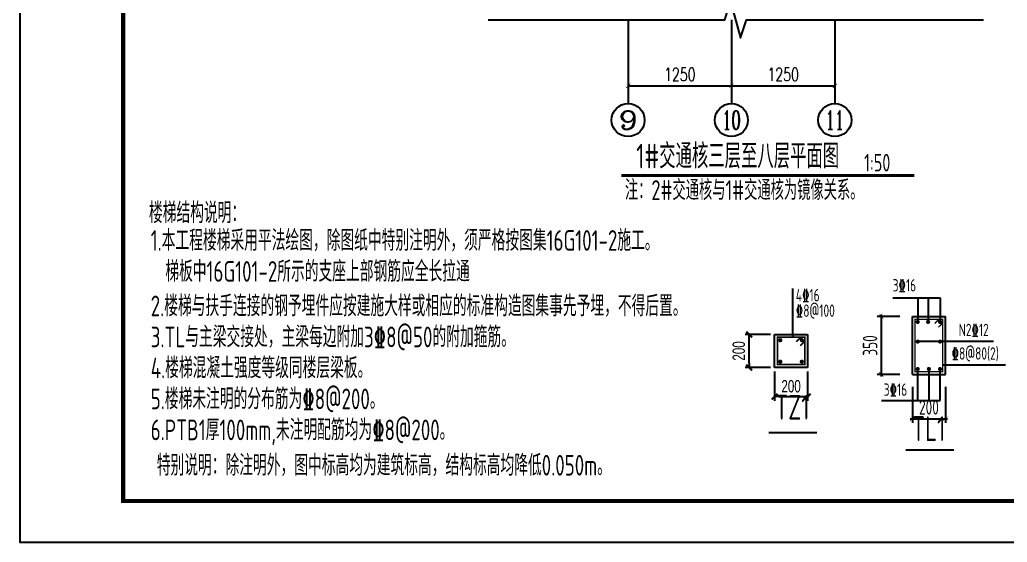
# Model space of a CAD drawing. Extents: x -1307975 to -76406, y -96289 to 379359.
# Drawn here: x -647075 to -635133, y 308600 to 314925 of the extents above; entities that cross this region are included whole.
import ezdxf
from ezdxf.enums import TextEntityAlignment as Align

# ---------------------------------------------------------------- set-up
doc = ezdxf.new("R2010")
doc.units = 0
doc.header["$LTSCALE"] = 1000
doc.layers.get('0').update_dxf_attribs({"linetype": 'CONTINUOUS'})
doc.layers.get('DEFPOINTS').update_dxf_attribs({"linetype": 'CONTINUOUS'})
for name, color, linetype in [('-TK', 7, 'CONTINUOUS'), ('A-AXIS_TEXT', 7, 'CONTINUOUS'), ('AXIS', 3, 'CONTINUOUS'), ('DIM', 2, 'CONTINUOUS'), ('DIM_SYMB', 3, 'CONTINUOUS'), ('FSK_DIM', 3, 'CONTINUOUS'), ('NUM', 7, 'CONTINUOUS'), ('PUB_DIM', 3, 'CONTINUOUS'), ('PUB_TEXT', 2, 'CONTINUOUS'), ('REIN', 6, 'CONTINUOUS'), ('Sbeam-s', 3, 'CONTINUOUS'), ('TEXT', 2, 'CONTINUOUS'), ('THIN', 7, 'CONTINUOUS'), ('大样详图_文字', 60, 'CONTINUOUS')]:
    doc.layers.add(name, color=color, linetype=linetype)
doc.layers.add('AXIS_TEXT', color=7, linetype='CONTINUOUS', lineweight=20)
doc.styles.add('_TCH_AXIS', font='COMPLEX', dxfattribs={"bigfont": 'GBCBIG'})
doc.styles.add('_TCH_DIM_T3', font='SIMPLEX', dxfattribs={"width": 0.705882, "bigfont": 'GBCBIG'})
doc.styles.add('BW_Dim', font='Bweng.shx', dxfattribs={"width": 0.7, "bigfont": 'hztxt.shx'})
doc.styles.add('COMPLEX', font='COMPLEX')
doc.styles.add('TSSD_DIMENSION', font='Tssdeng.shx', dxfattribs={"width": 0.7, "bigfont": 'tssdchn.shx'})
doc.styles.add('TSSD_Norm', font='Tssdeng.shx', dxfattribs={"bigfont": 'tssdchn.shx'})
doc.styles.add('TSSD_REIN', font='tssdeng.shx', dxfattribs={"width": 0.7, "height": 300, "bigfont": 'tssdchn.shx'})
doc.dimstyles.new('_TCH_ARCH&&50', dxfattribs={"dimtxt": 157.5, "dimasz": 50, "dimexe": 125, "dimexo": 150, "dimgap": 58.75, "dimtad": 1, "dimdec": 0, "dimzin": 0, "dimdsep": 46, "dimtxsty": '_TCH_DIM_T3', "dimblk": 'ARCHTICK', "dimcen": 0.09, "dimclrt": 7, "dimazin": 0, "dimtfac": 1, "dimtdec": 0, "dimtix": 1, "dimtmove": 2, "dimatfit": 3, "dimldrblk": 'ARCHTICK', "dimfxl": 1, "dimtolj": 1, "dimtzin": 0, "dimarcsym": 0})
doc.dimstyles.new('Cyz_25_50', dxfattribs={"dimtxt": 150, "dimasz": 50, "dimexe": 50, "dimexo": 50, "dimgap": 50, "dimtad": 1, "dimdec": 0, "dimlfac": 0.5, "dimzin": 0, "dimdsep": 46, "dimtxsty": 'BW_Dim', "dimblk": '_bwk', "dimcen": 0, "dimclrt": 7, "dimadec": 0, "dimazin": 0, "dimtfac": 1, "dimtdec": 0, "dimtix": 1, "dimtmove": 2, "dimatfit": 0, "dimfxl": 1, "dimtolj": 1, "dimtzin": 0, "dimarcsym": 0})
doc.dimstyles.new('TSSD_50_50', dxfattribs={"dimtxt": 175, "dimasz": 50, "dimexe": 50, "dimexo": 150, "dimgap": 50, "dimtad": 1, "dimdec": 0, "dimzin": 0, "dimdsep": 46, "dimtxsty": 'TSSD_DIMENSION', "dimblk": 'ARCHTICK', "dimcen": 0, "dimdle": 25, "dimclrt": 7, "dimadec": 0, "dimazin": 0, "dimtfac": 1, "dimtdec": 0, "dimtix": 1, "dimtmove": 2, "dimatfit": 3, "dimfxl": 1, "dimtolj": 1, "dimtzin": 0, "dimarcsym": 0})

# ---------------------------------------------------------------- blocks, each defined once
blk = doc.blocks.new('A1')
blk.add_lwpolyline([(0, 59400), (0, 0), (84100, 0), (84100, 59400)], close=True)
at = {"const_width": 100}
blk.add_lwpolyline([(2500, 58400), (2500, 1000), (83100, 1000), (83100, 58400)], close=True, dxfattribs=at)
blk = doc.blocks.new('_ArchTick')
at = {"color": 0, "linetype": 'ByBlock', "const_width": 0.15}
blk.add_lwpolyline([(-0.5, -0.5), (0.5, 0.5)], dxfattribs=at)
blk = doc.blocks.new('*D796')
at = {"layer": 'DEFPOINTS', "color": 0, "transparency": 16777216}
for p in [(-636280, 310632), (-635880, 310632), (-635880, 310096)]:
    blk.add_point(p, dxfattribs=at)
at = {"layer": 'DIM', "color": 0, "lineweight": -2, "transparency": 16777216}
for p, q in [((-636280, 310482), (-636280, 310046)), ((-635880, 310482), (-635880, 310046)), ((-636305, 310096), (-635855, 310096))]:
    blk.add_line(p, q, dxfattribs=at)
at = {"layer": 'DIM', "color": 0, "lineweight": -2, "transparency": 16777216, "xscale": 50, "yscale": 50, "zscale": 50, "rotation": 180}
blk.add_blockref('_ArchTick', (-636280, 310096), dxfattribs=at)
at = {"layer": 'DIM', "color": 0, "lineweight": -2, "transparency": 16777216, "xscale": 50, "yscale": 50, "zscale": 50}
blk.add_blockref('_ArchTick', (-635880, 310096), dxfattribs=at)
at = {"layer": 'DIM', "color": 7, "transparency": 16777216, "insert": (-636080, 310233), "char_height": 175, "attachment_point": 5, "style": 'TSSD_DIMENSION'}
blk.add_mtext('\\A1;200', dxfattribs=at)
blk = doc.blocks.new('*D797')
at = {"layer": 'DEFPOINTS', "color": 0, "transparency": 16777216}
for p in [(-636655, 311332), (-636280, 311332), (-636280, 310632)]:
    blk.add_point(p, dxfattribs=at)
at = {"layer": 'DIM', "color": 0, "lineweight": -2, "transparency": 16777216}
for p, q in [((-636655, 310607), (-636655, 311357)), ((-636430, 311332), (-636705, 311332)), ((-636430, 310632), (-636705, 310632))]:
    blk.add_line(p, q, dxfattribs=at)
at = {"layer": 'DIM', "color": 0, "lineweight": -2, "transparency": 16777216, "xscale": 50, "yscale": 50, "zscale": 50}
for p, rotation in [((-636655, 311332), 90), ((-636655, 310632), 270)]:
    blk.add_blockref('_ArchTick', p, dxfattribs=dict(at, rotation=rotation))
at = {"layer": 'DIM', "color": 7, "transparency": 16777216, "insert": (-636792, 310982), "char_height": 175, "attachment_point": 5, "rotation": 90, "style": 'TSSD_DIMENSION'}
blk.add_mtext('\\A1;350', dxfattribs=at)
blk = doc.blocks.new('_bwk')
blk.add_line((-1, 0), (0, 0))
at = {"const_width": 0.5}
blk.add_lwpolyline([(-0.7, -0.7), (0.7, 0.7)], dxfattribs=at)
blk = doc.blocks.new('*D798')
at = {"layer": 'DEFPOINTS', "color": 0, "transparency": 16777216}
for p in [(-638254, 311116), (-637947, 311116), (-637947, 310716)]:
    blk.add_point(p, dxfattribs=at)
at = {"layer": 'FSK_DIM', "color": 0, "lineweight": -2, "transparency": 16777216}
for p, q in [((-637997, 311116), (-638304, 311116)), ((-638254, 310766), (-638254, 311066)), ((-637997, 310716), (-638304, 310716))]:
    blk.add_line(p, q, dxfattribs=at)
at = {"layer": 'FSK_DIM', "color": 0, "lineweight": -2, "transparency": 16777216, "xscale": 50, "yscale": 50, "zscale": 50}
for p, rotation in [((-638254, 311116), 90), ((-638254, 310716), 270)]:
    blk.add_blockref('_bwk', p, dxfattribs=dict(at, rotation=rotation))
at = {"layer": 'FSK_DIM', "color": 7, "transparency": 16777216, "insert": (-638379, 310916), "char_height": 150, "attachment_point": 5, "rotation": 90, "style": 'BW_Dim'}
blk.add_mtext('\\A1;200', dxfattribs=at)
blk = doc.blocks.new('*D799')
at = {"layer": 'DEFPOINTS', "color": 0, "transparency": 16777216}
for p in [(-637947, 310716), (-637547, 310716), (-637547, 310363)]:
    blk.add_point(p, dxfattribs=at)
at = {"layer": 'FSK_DIM', "color": 0, "lineweight": -2, "transparency": 16777216}
for p, q in [((-637947, 310666), (-637947, 310313)), ((-637547, 310666), (-637547, 310313)), ((-637897, 310363), (-637597, 310363))]:
    blk.add_line(p, q, dxfattribs=at)
at = {"layer": 'FSK_DIM', "color": 0, "lineweight": -2, "transparency": 16777216, "xscale": 50, "yscale": 50, "zscale": 50, "rotation": 180}
blk.add_blockref('_bwk', (-637947, 310363), dxfattribs=at)
at = {"layer": 'FSK_DIM', "color": 0, "lineweight": -2, "transparency": 16777216, "xscale": 50, "yscale": 50, "zscale": 50}
blk.add_blockref('_bwk', (-637547, 310363), dxfattribs=at)
at = {"layer": 'FSK_DIM', "color": 7, "transparency": 16777216, "insert": (-637747, 310488), "char_height": 150, "attachment_point": 5, "style": 'BW_Dim'}
blk.add_mtext('\\A1;200', dxfattribs=at)
blk = doc.blocks.new('_AXISO')
blk.add_circle((0, 0), 0.5)
at = {"layer": 'A-AXIS_TEXT', "style": 'COMPLEX', "width": 1.041667}
blk.add_attdef('A', text='', height=0.56, dxfattribs=at).set_placement((-0.25, -0.28), (0.25, -0.28), align=Align.FIT)
blk = doc.blocks.new('*D831')
at = {"layer": 'DEFPOINTS', "color": 0, "transparency": 16777216}
for p in [(-639718, 314925), (-638469, 314925), (-638469, 314125)]:
    blk.add_point(p, dxfattribs=at)
at = {"layer": 'PUB_DIM', "color": 0, "lineweight": -2, "transparency": 16777216}
for p, q in [((-639718, 314775), (-639718, 314000)), ((-638469, 314775), (-638469, 314000)), ((-639718, 314125), (-638469, 314125))]:
    blk.add_line(p, q, dxfattribs=at)
at = {"layer": 'PUB_DIM', "color": 0, "lineweight": -2, "transparency": 16777216, "xscale": 50, "yscale": 50, "zscale": 50, "rotation": 180}
blk.add_blockref('_ArchTick', (-639718, 314125), dxfattribs=at)
at = {"layer": 'PUB_DIM', "color": 0, "lineweight": -2, "transparency": 16777216, "xscale": 50, "yscale": 50, "zscale": 50}
blk.add_blockref('_ArchTick', (-638469, 314125), dxfattribs=at)
at = {"layer": 'PUB_DIM', "color": 7, "transparency": 16777216, "insert": (-639093, 314262), "char_height": 157.5, "attachment_point": 5, "style": '_TCH_DIM_T3'}
blk.add_mtext('\\A1;1250', dxfattribs=at)
blk = doc.blocks.new('*D832')
at = {"layer": 'DEFPOINTS', "color": 0, "transparency": 16777216}
for p in [(-638469, 314925), (-637218, 314925), (-637218, 314125)]:
    blk.add_point(p, dxfattribs=at)
at = {"layer": 'PUB_DIM', "color": 0, "lineweight": -2, "transparency": 16777216}
for p, q in [((-638469, 314775), (-638469, 314000)), ((-637218, 314775), (-637218, 314000)), ((-638469, 314125), (-637218, 314125))]:
    blk.add_line(p, q, dxfattribs=at)
at = {"layer": 'PUB_DIM', "color": 0, "lineweight": -2, "transparency": 16777216, "xscale": 50, "yscale": 50, "zscale": 50, "rotation": 180}
blk.add_blockref('_ArchTick', (-638469, 314125), dxfattribs=at)
at = {"layer": 'PUB_DIM', "color": 0, "lineweight": -2, "transparency": 16777216, "xscale": 50, "yscale": 50, "zscale": 50}
blk.add_blockref('_ArchTick', (-637218, 314125), dxfattribs=at)
at = {"layer": 'PUB_DIM', "color": 7, "transparency": 16777216, "insert": (-637843, 314262), "char_height": 157.5, "attachment_point": 5, "style": '_TCH_DIM_T3'}
blk.add_mtext('\\A1;1250', dxfattribs=at)

msp = doc.modelspace()

# ---------------------------------------------------------------- linework, layer by layer
at = {"layer": 'AXIS'}
for p, q in [((-639718.11, 314924.8), (-639718.11, 313910.19)), ((-638468.59, 314924.8), (-638468.59, 313910.19)), ((-637218.11, 314924.8), (-637218.11, 313910.19))]:
    msp.add_line(p, q, dxfattribs=at)
at = {"layer": 'DIM_SYMB', "const_width": 35}
msp.add_lwpolyline([(-639799.83, 313040.23), (-636255.68, 313040.23)], dxfattribs=at)
at = {"layer": 'NUM', "color": 7, "const_width": 25}
for points in [[(-638018.67, 309926.29), (-637433.61, 309926.29)], [(-636362.52, 309717.6), (-635777.46, 309717.6)]]:
    msp.add_lwpolyline(points, dxfattribs=at)
at = {"layer": 'REIN'}
for points, const_width in [([(-636010.85, 311247.66), (-635958.87, 311299.6), (-635912.94, 311299.6), (-635912.94, 310664.6), (-636247.94, 310664.6), (-636247.94, 311299.6), (-635912.94, 311299.6), (-635912.94, 311253.67), (-635964.89, 311201.69)], 15), ([(-637684.57, 311028.54), (-637631.86, 311081.21), (-637582.4, 311081.21), (-637582.4, 310751.21), (-637912.4, 310751.21), (-637912.4, 311081.21), (-637582.4, 311081.21), (-637582.4, 311031.75), (-637635.08, 310979.04)], 20)]:
    msp.add_lwpolyline(points, dxfattribs=dict(at, const_width=const_width))
at = {"layer": 'REIN', "const_width": 25}
for points in [[(-636227.94, 311267.1, 1), (-636202.94, 311267.1, 1)], [(-636102.09, 311267.1, 1), (-636077.09, 311267.1, 1)], [(-635957.94, 311267.1, 1), (-635932.94, 311267.1, 1)], [(-637889.9, 311046.21, 1), (-637864.9, 311046.21, 1)], [(-637629.9, 311046.21, 1), (-637604.9, 311046.21, 1)], [(-636227.94, 311029.32, 1), (-636202.94, 311029.32, 1)], [(-635957.94, 311029.32, 1), (-635932.94, 311029.32, 1)], [(-637889.9, 310786.21, 1), (-637864.9, 310786.21, 1)], [(-637629.9, 310786.21, 1), (-637604.9, 310786.21, 1)], [(-636227.94, 310697.1, 1), (-636202.94, 310697.1, 1)], [(-636093.58, 310697.1, 1), (-636068.58, 310697.1, 1)], [(-635957.94, 310697.1, 1), (-635932.94, 310697.1, 1)]]:
    msp.add_lwpolyline(points, format="xyb", close=True, dxfattribs=at)
at = {"layer": 'Sbeam-s'}
for p, q in [((-636280.44, 310632.1), (-636280.44, 311332.1)), ((-636280.44, 311332.1), (-635880.44, 311332.1)), ((-635880.44, 310632.1), (-635880.44, 311332.1)), ((-637947.4, 311116.21), (-637547.4, 311116.21)), ((-637947.4, 310716.21), (-637947.4, 311116.21)), ((-637547.4, 311116.21), (-637547.4, 310716.21)), ((-637547.4, 310716.21), (-637947.4, 310716.21)), ((-636280.44, 310632.1), (-635880.44, 310632.1))]:
    msp.add_line(p, q, dxfattribs=at)
at = {"layer": 'TEXT'}
for p, q in [((-636518.43, 311559.23), (-635945.44, 311559.23)), ((-636215.44, 311559.23), (-636215.44, 311279.6)), ((-636089.59, 311559.23), (-636089.59, 311279.6)), ((-635945.44, 311559.23), (-635945.44, 311279.6)), ((-635299.03, 311029.32), (-636215.44, 311029.32)), ((-635155.9, 310744.72), (-635912.94, 310744.72)), ((-636215.44, 310315.76), (-636215.44, 310697.1)), ((-636076.31, 310315.76), (-636076.31, 310697.1)), ((-635945.44, 310315.76), (-635945.44, 310697.1)), ((-636651.76, 310315.76), (-635945.44, 310315.76))]:
    msp.add_line(p, q, dxfattribs=at)
at = {"layer": 'THIN'}
msp.add_lwpolyline([(-641411.25, 314924.8), (-638548.24, 314924.8), (-638478.24, 315144.8), (-638358.24, 314704.8), (-638288.24, 314924.8), (-635425.22, 314924.8), (-635425.22, 314924.8)], dxfattribs=at)
at = {"layer": '大样详图_文字', "color": 7}
msp.add_line((-637726.89, 311081.21), (-637726.89, 311670.88), dxfattribs=at)

# ---------------------------------------------------------------- block references
at = {"layer": '-TK', "xscale": 0.5, "yscale": 0.5, "zscale": 0.5}
msp.add_blockref('A1', (-647075.13, 308600.18), dxfattribs=at)
at = {"layer": 'AXIS'}
ref = msp.add_blockref('_AXISO', (-639718.11, 313710.19), dxfattribs=dict(at, xscale=400, yscale=400, zscale=400))
ref.add_attrib('A', '9', dxfattribs={"layer": 'AXIS_TEXT', "height": 226.27, "style": '_TCH_AXIS', "width": 1.5}).set_placement((-639831.25, 313597.06), (-639604.97, 313597.06), align=Align.FIT)
ref = msp.add_blockref('_AXISO', (-638468.59, 313710.19), dxfattribs=dict(at, xscale=400, yscale=400, zscale=400))
ref.add_attrib('A', '10', dxfattribs={"layer": 'AXIS_TEXT', "height": 226.274, "style": '_TCH_AXIS', "width": 0.724138}).set_placement((-638581.73, 313597.06), (-638355.46, 313597.06), align=Align.FIT)
ref = msp.add_blockref('_AXISO', (-637218.11, 313710.19), dxfattribs=dict(at, xscale=400, yscale=400, zscale=400))
ref.add_attrib('A', '11', dxfattribs={"layer": 'AXIS_TEXT', "height": 226.274, "style": '_TCH_AXIS', "width": 0.875}).set_placement((-637331.25, 313597.06), (-637104.97, 313597.06), align=Align.FIT)

# ---------------------------------------------------------------- texts
at = {"layer": 'NUM', "color": 1, "style": 'TSSD_Norm', "width": 0.7}
msp.add_text('TZ1', height=300, dxfattribs=at).set_placement((-637731.6, 309994.34), align=Align.BOTTOM_CENTER)
msp.add_text('TL1', height=300, dxfattribs=at).set_placement((-636284.11, 309735.52), align=Align.BOTTOM_LEFT)
at = {"layer": 'PUB_TEXT', "style": 'TSSD_REIN', "width": 0.7}
for s, height, p in [('1#交通核三层至八层平面图', 297.5, (-639619.9, 313125.39)), ('1:50', 212.5, (-636864.26, 313088.48))]:
    msp.add_text(s, height=height, dxfattribs=at).set_placement(p)
at = {"layer": 'PUB_TEXT', "color": 1, "style": 'TSSD_REIN', "width": 0.7}
msp.add_text('注：2#交通核与1#交通核为镜像关系。', height=241.1348, dxfattribs=at).set_placement((-639757.02, 312741.93))
at = {"layer": 'TEXT', "style": 'TSSD_REIN', "width": 0.7}
for s, p in [('楼梯结构说明：', (-645512.55, 312462.56)), ('1.本工程楼梯采用平法绘图，除图纸中特别注明外，须严格按图集16G101-2施工。', (-645491.2, 312128.29)), ('梯板中16G101-2所示的支座上部钢筋应全长拉通', (-645314.79, 311753.29)), ('2.楼梯与扶手连接的钢予埋件应按建施大样或相应的标准构造图集事先予埋，不得后置。', (-645491.2, 311335.43)), ('3.TL与主梁交接处，主梁每边附加3\x848@50的附加箍筋。', (-645491.2, 310960.43)), ('4.楼梯混凝土强度等级同楼层梁板。', (-645491.2, 310585.43)), ('6.PTB1厚100mm,未注明配筋均为%%1328@200。', (-645491.2, 309835.43))]:
    msp.add_text(s, height=250, dxfattribs=at).set_placement(p)
at = {"layer": 'TEXT', "color": 1, "style": 'TSSD_REIN', "width": 0.7}
msp.add_text('5.楼梯未注明的分布筋为%%1328@200。', height=250, dxfattribs=at).set_placement((-645491.2, 310210.43))
at = {"layer": 'TEXT', "color": 153, "style": 'TSSD_REIN', "width": 0.7}
msp.add_text('特别说明：除注明外，图中标高均为建筑标高，结构标高均降低0.050m。', height=250, dxfattribs=at).set_placement((-645417.86, 309407.41))
at = {"layer": 'THIN', "color": 0, "style": 'TSSD_REIN', "width": 0.7}
for s, p in [('3\x8416', (-636518.43, 311590.48)), ('N2\x8412', (-635719.89, 311049.97)), ('%%1328@80(2)', (-635806.23, 310765.37)), ('3%%13216', (-636626.72, 310327.61))]:
    msp.add_text(s, height=150, dxfattribs=at).set_placement(p, align=Align.BOTTOM_LEFT)
at = {"layer": '大样详图_文字', "color": 7, "style": 'TSSD_REIN', "width": 0.7}
for s, p in [('4\x8416', (-637690, 311515.87)), ('\x848@100', (-637690, 311328.37))]:
    msp.add_text(s, height=150, dxfattribs=at).set_placement(p)

# ---------------------------------------------------------------- dimensions: what is measured, and where the dimension line sits
at = {"layer": 'DIM'}
dim = msp.add_linear_dim(base=(-636654.91, 311332.1), p1=(-636280.44, 310632.1), p2=(-636280.44, 311332.1), angle=90, dimstyle='TSSD_50_50', override={"dimlfac": 0.5}, dxfattribs=at)
dim.commit()
dim.dimension.update_dxf_attribs({"geometry": '*D797', "text_midpoint": (-636792.41, 310982.1)})
dim = msp.add_linear_dim(base=(-635880.44, 310095.62), p1=(-636280.44, 310632.1), p2=(-635880.44, 310632.1), dimstyle='TSSD_50_50', override={"dimlfac": 0.5}, dxfattribs=at)
dim.commit()
dim.dimension.update_dxf_attribs({"geometry": '*D796', "text_midpoint": (-636080.44, 310233.12)})
at = {"layer": 'FSK_DIM'}
dim = msp.add_linear_dim(base=(-638254.08, 311116.21), p1=(-637947.4, 310716.21), p2=(-637947.4, 311116.21), angle=90, dimstyle='Cyz_25_50', dxfattribs=at)
dim.commit()
dim.dimension.update_dxf_attribs({"geometry": '*D798', "text_midpoint": (-638379.08, 310916.21)})
dim = msp.add_linear_dim(base=(-637547.4, 310362.71), p1=(-637947.4, 310716.21), p2=(-637547.4, 310716.21), dimstyle='Cyz_25_50', dxfattribs=at)
dim.commit()
dim.dimension.update_dxf_attribs({"geometry": '*D799', "text_midpoint": (-637747.4, 310487.71)})
at = {"layer": 'PUB_DIM'}
for p1, p2, picture, middle in [((-639718.11, 314924.8), (-638468.59, 314924.8), '*D831', (-639093.35, 314262.3)), ((-638468.59, 314924.8), (-637218.11, 314924.8), '*D832', (-637843.35, 314262.3))]:
    dim = msp.add_aligned_dim(p1=p1, p2=p2, distance=-800, dimstyle='_TCH_ARCH&&50', dxfattribs=at)
    dim.commit()
    dim.dimension.update_dxf_attribs({"geometry": picture, "text_midpoint": middle})

doc.saveas('drawing.dxf')
